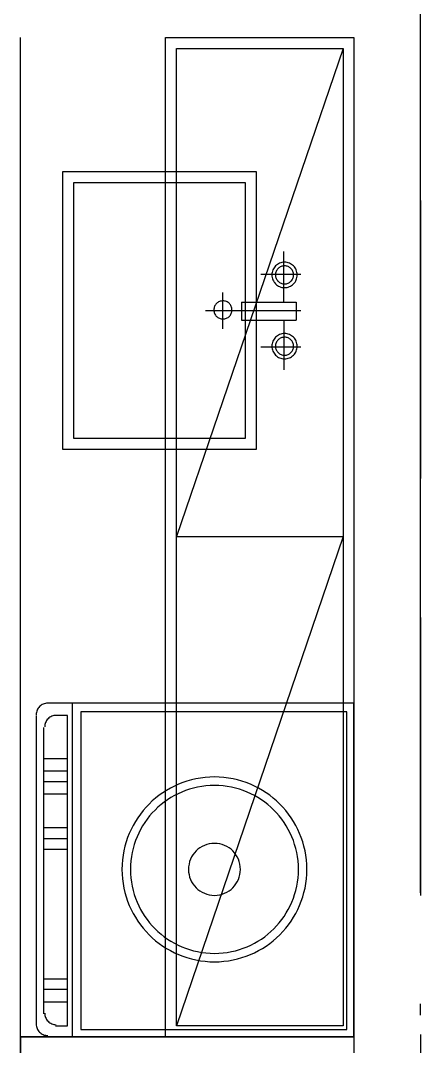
# Model space of a CAD drawing. Header units: millimetres. Extents: x -1120 to 100154, y -9529 to 14223.
# Drawn here: x 8080 to 8800, y 11163 to 13011 of the extents above; entities that cross this region are included whole.
import ezdxf

# ---------------------------------------------------------------- set-up
doc = ezdxf.new("R2010")
doc.units = ezdxf.units.MM
doc.linetypes.add('DOTE', pattern=[2.42, 2, -0.2, 0.02, -0.2])
doc.layers.add('A-DOTE', color=1, linetype='Continuous')
doc.layers.add('A-立面看线', color=7, linetype='Continuous')

msp = doc.modelspace()

# ---------------------------------------------------------------- linework, layer by layer
at = {"layer": 'A-DOTE', "linetype": 'DOTE', "ltscale": 1000}
msp.add_line((8800.1, 9019.9), (8800.1, 14221.2), dxfattribs=at)
at = {"layer": 'A-立面看线'}
for points in [[(8680.4, 11180.8), (8079.8, 11180.8), (8079.8, 12980.4)], [(8341, 12980.4), (8680.4, 12980.4), (8680.4, 11180.8), (8341, 11180.8), (8341, 12980.4)], [(8360.6, 12960.8), (8660.9, 12960.8), (8660.9, 11200.4), (8360.6, 11200.4), (8360.6, 12960.8)], [(8660.9, 12960.8), (8360.6, 12081.7), (8660.9, 12081.7), (8360.6, 11200.4)], [(8156, 12238.4), (8156, 12738.9)], [(8156, 12738.9), (8504.2, 12738.9)], [(8504.2, 12738.9), (8504.2, 12238.4)], [(8175.6, 12258), (8175.6, 12719.3)], [(8175.6, 12719.3), (8484.6, 12719.3)], [(8484.6, 12719.3), (8484.6, 12258)], [(8800.1, 12686.6), (8800.1, 12186.1)], [(8554.2, 12503.9), (8554.2, 12595.2)], [(8555.3, 12575.7), (8553, 12575.5), (8550.7, 12575.2), (8548.5, 12574.6), (8546.4, 12573.9), (8544.4, 12572.9), (8542.5, 12571.8), (8540.8, 12570.4), (8539.2, 12569), (8537.7, 12567.3), (8536.4, 12565.6), (8535.2, 12563.7), (8534.3, 12561.7), (8533.5, 12559.6), (8532.9, 12557.4), (8532.6, 12555.1), (8532.5, 12552.8), (8532.6, 12550.5), (8532.9, 12548.2), (8533.5, 12546), (8534.3, 12543.9), (8535.2, 12541.9), (8536.4, 12540), (8537.7, 12538.3), (8539.2, 12536.7), (8540.8, 12535.2), (8542.5, 12533.9), (8544.4, 12532.7), (8546.4, 12531.8), (8548.5, 12531), (8550.7, 12530.4), (8553, 12530.1), (8555.3, 12530), (8557.7, 12530.1), (8559.9, 12530.4), (8562.1, 12531), (8564.2, 12531.8), (8566.2, 12532.7), (8568.1, 12533.9), (8569.9, 12535.2), (8571.5, 12536.7), (8573, 12538.3), (8574.3, 12540), (8575.4, 12541.9), (8576.4, 12543.9), (8577.1, 12546), (8577.7, 12548.2), (8578.1, 12550.5), (8578.2, 12552.8), (8578.1, 12555.1), (8577.7, 12557.4), (8577.1, 12559.6), (8576.4, 12561.7), (8575.4, 12563.7), (8574.3, 12565.6), (8573, 12567.3), (8571.5, 12569), (8569.9, 12570.4), (8568.1, 12571.8), (8566.2, 12572.9), (8564.2, 12573.9), (8562.1, 12574.6), (8559.9, 12575.2), (8557.7, 12575.5), (8555.3, 12575.7)], [(8555.3, 12569.1), (8553.7, 12569), (8552, 12568.8), (8550.5, 12568.4), (8549, 12567.9), (8547.5, 12567.2), (8546.2, 12566.3), (8544.9, 12565.4), (8543.8, 12564.4), (8542.7, 12563.2), (8541.8, 12561.9), (8541, 12560.6), (8540.3, 12559.2), (8539.7, 12557.7), (8539.3, 12556.1), (8539.1, 12554.5), (8539, 12552.8), (8539.1, 12551.1), (8539.3, 12549.5), (8539.7, 12548), (8540.3, 12546.5), (8541, 12545), (8541.8, 12543.7), (8542.7, 12542.4), (8543.8, 12541.3), (8544.9, 12540.2), (8546.2, 12539.3), (8547.5, 12538.5), (8549, 12537.8), (8550.5, 12537.2), (8552, 12536.8), (8553.7, 12536.6), (8555.3, 12536.5), (8557, 12536.6), (8558.6, 12536.8), (8560.2, 12537.2), (8561.7, 12537.8), (8563.1, 12538.5), (8564.4, 12539.3), (8565.7, 12540.2), (8566.9, 12541.3), (8567.9, 12542.4), (8568.9, 12543.7), (8569.7, 12545), (8570.4, 12546.5), (8570.9, 12548), (8571.3, 12549.5), (8571.6, 12551.1), (8571.6, 12552.8), (8571.6, 12554.5), (8571.3, 12556.1), (8570.9, 12557.7), (8570.4, 12559.2), (8569.7, 12560.6), (8568.9, 12561.9), (8567.9, 12563.2), (8566.9, 12564.4), (8565.7, 12565.4), (8564.4, 12566.3), (8563.1, 12567.2), (8561.7, 12567.9), (8560.2, 12568.4), (8558.6, 12568.8), (8557, 12569), (8555.3, 12569.1)], [(8512.9, 12553.9), (8584.7, 12553.9)], [(8443.3, 12521.3), (8443.3, 12456)], [(8444.3, 12506), (8442.7, 12505.9), (8441.1, 12505.7), (8439.5, 12505.3), (8438, 12504.7), (8436.6, 12504.1), (8435.2, 12503.2), (8434, 12502.3), (8432.8, 12501.2), (8431.7, 12500.1), (8430.8, 12498.8), (8430, 12497.5), (8429.3, 12496.1), (8428.8, 12494.6), (8428.4, 12493), (8428.1, 12491.4), (8428, 12489.7), (8428.1, 12488), (8428.4, 12486.4), (8428.8, 12484.9), (8429.3, 12483.4), (8430, 12481.9), (8430.8, 12480.6), (8431.7, 12479.3), (8432.8, 12478.2), (8434, 12477.1), (8435.2, 12476.2), (8436.6, 12475.4), (8438, 12474.7), (8439.5, 12474.1), (8441.1, 12473.7), (8442.7, 12473.5), (8444.3, 12473.4), (8446, 12473.5), (8447.6, 12473.7), (8449.2, 12474.1), (8450.7, 12474.7), (8452.1, 12475.4), (8453.5, 12476.2), (8454.7, 12477.1), (8455.9, 12478.2), (8456.9, 12479.3), (8457.9, 12480.6), (8458.7, 12481.9), (8459.4, 12483.4), (8459.9, 12484.9), (8460.3, 12486.4), (8460.6, 12488), (8460.7, 12489.7), (8460.6, 12491.4), (8460.3, 12493), (8459.9, 12494.6), (8459.4, 12496.1), (8458.7, 12497.5), (8457.9, 12498.8), (8456.9, 12500.1), (8455.9, 12501.2), (8454.7, 12502.3), (8453.5, 12503.2), (8452.1, 12504.1), (8450.7, 12504.7), (8449.2, 12505.3), (8447.6, 12505.7), (8446, 12505.9), (8444.3, 12506)], [(8478.1, 12503.9), (8478.1, 12471.2)], [(8478.1, 12503.9), (8576, 12503.9)], [(8576, 12503.9), (8576, 12471.2)], [(8412.8, 12488.6), (8584.7, 12488.6)], [(8478.1, 12471.2), (8576, 12471.2)], [(8554.2, 12471.2), (8554.2, 12382)], [(8555.3, 12447.3), (8553, 12447.2), (8550.7, 12446.8), (8548.5, 12446.2), (8546.4, 12445.5), (8544.4, 12444.5), (8542.5, 12443.4), (8540.8, 12442.1), (8539.2, 12440.6), (8537.7, 12439), (8536.4, 12437.2), (8535.2, 12435.3), (8534.3, 12433.3), (8533.5, 12431.2), (8532.9, 12429), (8532.6, 12426.8), (8532.5, 12424.4), (8532.6, 12422.1), (8532.9, 12419.8), (8533.5, 12417.6), (8534.3, 12415.5), (8535.2, 12413.5), (8536.4, 12411.6), (8537.7, 12409.9), (8539.2, 12408.3), (8540.8, 12406.8), (8542.5, 12405.5), (8544.4, 12404.3), (8546.4, 12403.4), (8548.5, 12402.6), (8550.7, 12402), (8553, 12401.7), (8555.3, 12401.6), (8557.7, 12401.7), (8559.9, 12402), (8562.1, 12402.6), (8564.2, 12403.4), (8566.2, 12404.3), (8568.1, 12405.5), (8569.9, 12406.8), (8571.5, 12408.3), (8573, 12409.9), (8574.3, 12411.6), (8575.4, 12413.5), (8576.4, 12415.5), (8577.1, 12417.6), (8577.7, 12419.8), (8578.1, 12422.1), (8578.2, 12424.4), (8578.1, 12426.8), (8577.7, 12429), (8577.1, 12431.2), (8576.4, 12433.3), (8575.4, 12435.3), (8574.3, 12437.2), (8573, 12439), (8571.5, 12440.6), (8569.9, 12442.1), (8568.1, 12443.4), (8566.2, 12444.5), (8564.2, 12445.5), (8562.1, 12446.2), (8559.9, 12446.8), (8557.7, 12447.2), (8555.3, 12447.3)], [(8555.3, 12440.7), (8553.7, 12440.7), (8552, 12440.4), (8550.5, 12440), (8549, 12439.5), (8547.5, 12438.8), (8546.2, 12438), (8544.9, 12437), (8543.8, 12436), (8542.7, 12434.8), (8541.8, 12433.5), (8541, 12432.2), (8540.3, 12430.8), (8539.7, 12429.3), (8539.3, 12427.7), (8539.1, 12426.1), (8539, 12424.4), (8539.1, 12422.8), (8539.3, 12421.1), (8539.7, 12419.6), (8540.3, 12418.1), (8541, 12416.6), (8541.8, 12415.3), (8542.7, 12414), (8543.8, 12412.9), (8544.9, 12411.8), (8546.2, 12410.9), (8547.5, 12410.1), (8549, 12409.4), (8550.5, 12408.8), (8552, 12408.4), (8553.7, 12408.2), (8555.3, 12408.1), (8557, 12408.2), (8558.6, 12408.4), (8560.2, 12408.8), (8561.7, 12409.4), (8563.1, 12410.1), (8564.4, 12410.9), (8565.7, 12411.8), (8566.9, 12412.9), (8567.9, 12414), (8568.9, 12415.3), (8569.7, 12416.6), (8570.4, 12418.1), (8570.9, 12419.6), (8571.3, 12421.1), (8571.6, 12422.8), (8571.6, 12424.4), (8571.6, 12426.1), (8571.3, 12427.7), (8570.9, 12429.3), (8570.4, 12430.8), (8569.7, 12432.2), (8568.9, 12433.5), (8567.9, 12434.8), (8566.9, 12436), (8565.7, 12437), (8564.4, 12438), (8563.1, 12438.8), (8561.7, 12439.5), (8560.2, 12440), (8558.6, 12440.4), (8557, 12440.7), (8555.3, 12440.7)], [(8512.9, 12423.3), (8584.7, 12423.3)], [(8484.6, 12258), (8175.6, 12258)], [(8504.2, 12238.4), (8156, 12238.4)], [(8800.1, 11935.9), (8800.1, 11435.4)], [(8128.8, 11781.4), (8126.7, 11781.3), (8124.6, 11781), (8122.7, 11780.5), (8120.8, 11779.8), (8119, 11778.9), (8117.2, 11777.9), (8115.7, 11776.7), (8114.2, 11775.3), (8112.9, 11773.9), (8111.7, 11772.3), (8110.6, 11770.6), (8109.8, 11768.8), (8109.1, 11766.9), (8108.6, 11764.9), (8108.2, 11762.8), (8108.1, 11760.7)], [(8173.4, 11180.8), (8173.4, 11781.4), (8127.7, 11781.4)], [(8680.4, 11781.4), (8173.4, 11781.4)], [(8173.4, 11180.8), (8680.4, 11180.8), (8680.4, 11781.4)], [(8108.1, 11759.6), (8108.1, 11202.5)], [(8144, 11759.6), (8141.9, 11759.5), (8139.9, 11759.2), (8137.9, 11758.7), (8136, 11758), (8134.2, 11757.1), (8132.5, 11756.1), (8130.9, 11754.9), (8129.4, 11753.6), (8128.1, 11752.1), (8126.9, 11750.5), (8125.9, 11748.8), (8125, 11747), (8124.3, 11745.1), (8123.8, 11743.1), (8123.5, 11741.1), (8123.4, 11739)], [(8164.7, 11200.4), (8164.7, 11759.6), (8143, 11759.6)], [(8667.4, 11766.2), (8188.7, 11766.2), (8188.7, 11193.8), (8667.4, 11193.8), (8667.4, 11766.2)], [(8121.2, 11737.9), (8121.2, 11222.1)], [(8164.7, 11681.3), (8121.2, 11681.3), (8121.2, 11659.5), (8164.7, 11659.5), (8164.7, 11681.3)], [(8429.1, 11648.6), (8420.5, 11648.4), (8412.1, 11647.8), (8403.8, 11646.7), (8395.6, 11645.3), (8387.5, 11643.4), (8379.6, 11641.2), (8371.9, 11638.5), (8364.3, 11635.6), (8356.9, 11632.2), (8349.8, 11628.6), (8342.8, 11624.5), (8336, 11620.2), (8329.5, 11615.6), (8323.2, 11610.6), (8317.2, 11605.4), (8311.4, 11599.9), (8305.9, 11594.1), (8300.7, 11588.1), (8295.7, 11581.8), (8291.1, 11575.2), (8286.7, 11568.5), (8282.7, 11561.5), (8279.1, 11554.3), (8275.7, 11547), (8272.7, 11539.4), (8270.1, 11531.7), (8267.9, 11523.8), (8266, 11515.7), (8264.6, 11507.5), (8263.5, 11499.2), (8262.9, 11490.7), (8262.6, 11482.2), (8262.9, 11473.6), (8263.5, 11465.2), (8264.6, 11456.8), (8266, 11448.6), (8267.9, 11440.6), (8270.1, 11432.7), (8272.7, 11424.9), (8275.7, 11417.4), (8279.1, 11410), (8282.7, 11402.8), (8286.7, 11395.9), (8291.1, 11389.1), (8295.7, 11382.6), (8300.7, 11376.3), (8305.9, 11370.2), (8311.4, 11364.5), (8317.2, 11358.9), (8323.2, 11353.7), (8329.5, 11348.8), (8336, 11344.1), (8342.8, 11339.8), (8349.8, 11335.8), (8356.9, 11332.1), (8364.3, 11328.8), (8371.9, 11325.8), (8379.6, 11323.2), (8387.5, 11320.9), (8395.6, 11319.1), (8403.8, 11317.6), (8412.1, 11316.6), (8420.5, 11315.9), (8429.1, 11315.7), (8437.7, 11315.9), (8446.1, 11316.6), (8454.5, 11317.6), (8462.7, 11319.1), (8470.7, 11320.9), (8478.6, 11323.2), (8486.3, 11325.8), (8493.9, 11328.8), (8501.3, 11332.1), (8508.5, 11335.8), (8515.4, 11339.8), (8522.2, 11344.1), (8528.7, 11348.8), (8535, 11353.7), (8541, 11358.9), (8546.8, 11364.5), (8552.3, 11370.2), (8557.6, 11376.3), (8562.5, 11382.6), (8567.2, 11389.1), (8571.5, 11395.9), (8575.5, 11402.8), (8579.2, 11410), (8582.5, 11417.4), (8585.5, 11424.9), (8588.1, 11432.7), (8590.3, 11440.6), (8592.2, 11448.6), (8593.7, 11456.8), (8594.7, 11465.2), (8595.4, 11473.6), (8595.6, 11482.2), (8595.4, 11490.7), (8594.7, 11499.2), (8593.7, 11507.5), (8592.2, 11515.7), (8590.3, 11523.8), (8588.1, 11531.7), (8585.5, 11539.4), (8582.5, 11547), (8579.2, 11554.3), (8575.5, 11561.5), (8571.5, 11568.5), (8567.2, 11575.2), (8562.5, 11581.8), (8557.6, 11588.1), (8552.3, 11594.1), (8546.8, 11599.9), (8541, 11605.4), (8535, 11610.6), (8528.7, 11615.6), (8522.2, 11620.2), (8515.4, 11624.5), (8508.5, 11628.6), (8501.3, 11632.2), (8493.9, 11635.6), (8486.3, 11638.5), (8478.6, 11641.2), (8470.7, 11643.4), (8462.7, 11645.3), (8454.5, 11646.7), (8446.1, 11647.8), (8437.7, 11648.4), (8429.1, 11648.6)], [(8164.7, 11639.9), (8121.2, 11639.9), (8121.2, 11618.2), (8164.7, 11618.2), (8164.7, 11639.9)], [(8429.1, 11633.4), (8421.3, 11633.2), (8413.6, 11632.6), (8406.1, 11631.7), (8398.6, 11630.3), (8391.3, 11628.7), (8384.1, 11626.6), (8377.1, 11624.2), (8370.2, 11621.5), (8363.5, 11618.5), (8357, 11615.2), (8350.7, 11611.5), (8344.6, 11607.6), (8338.6, 11603.4), (8332.9, 11598.9), (8327.4, 11594.1), (8322.2, 11589.1), (8317.2, 11583.9), (8312.4, 11578.4), (8307.9, 11572.7), (8303.7, 11566.7), (8299.8, 11560.6), (8296.1, 11554.3), (8292.8, 11547.7), (8289.8, 11541), (8287, 11534.2), (8284.7, 11527.1), (8282.6, 11520), (8280.9, 11512.7), (8279.6, 11505.2), (8278.7, 11497.6), (8278.1, 11490), (8277.9, 11482.2), (8278.1, 11474.4), (8278.7, 11466.7), (8279.6, 11459.1), (8280.9, 11451.7), (8282.6, 11444.4), (8284.7, 11437.2), (8287, 11430.2), (8289.8, 11423.3), (8292.8, 11416.6), (8296.1, 11410.1), (8299.8, 11403.7), (8303.7, 11397.6), (8307.9, 11391.7), (8312.4, 11386), (8317.2, 11380.5), (8322.2, 11375.2), (8327.4, 11370.2), (8332.9, 11365.5), (8338.6, 11361), (8344.6, 11356.8), (8350.7, 11352.8), (8357, 11349.2), (8363.5, 11345.8), (8370.2, 11342.8), (8377.1, 11340.1), (8384.1, 11337.7), (8391.3, 11335.7), (8398.6, 11334), (8406.1, 11332.7), (8413.6, 11331.7), (8421.3, 11331.1), (8429.1, 11330.9), (8436.9, 11331.1), (8444.6, 11331.7), (8452.1, 11332.7), (8459.6, 11334), (8466.9, 11335.7), (8474.1, 11337.7), (8481.1, 11340.1), (8488, 11342.8), (8494.7, 11345.8), (8501.2, 11349.2), (8507.5, 11352.8), (8513.7, 11356.8), (8519.6, 11361), (8525.3, 11365.5), (8530.8, 11370.2), (8536.1, 11375.2), (8541.1, 11380.5), (8545.8, 11386), (8550.3, 11391.7), (8554.5, 11397.6), (8558.5, 11403.7), (8562.1, 11410.1), (8565.4, 11416.6), (8568.5, 11423.3), (8571.2, 11430.2), (8573.5, 11437.2), (8575.6, 11444.4), (8577.3, 11451.7), (8578.6, 11459.1), (8579.6, 11466.7), (8580.2, 11474.4), (8580.3, 11482.2), (8580.2, 11490), (8579.6, 11497.6), (8578.6, 11505.2), (8577.3, 11512.7), (8575.6, 11520), (8573.5, 11527.1), (8571.2, 11534.2), (8568.5, 11541), (8565.4, 11547.7), (8562.1, 11554.3), (8558.5, 11560.6), (8554.5, 11566.7), (8550.3, 11572.7), (8545.8, 11578.4), (8541.1, 11583.9), (8536.1, 11589.1), (8530.8, 11594.1), (8525.3, 11598.9), (8519.6, 11603.4), (8513.7, 11607.6), (8507.5, 11611.5), (8501.2, 11615.2), (8494.7, 11618.5), (8488, 11621.5), (8481.1, 11624.2), (8474.1, 11626.6), (8466.9, 11628.7), (8459.6, 11630.3), (8452.1, 11631.7), (8444.6, 11632.6), (8436.9, 11633.2), (8429.1, 11633.4)], [(8164.7, 11557.2), (8121.2, 11557.2), (8121.2, 11537.7), (8164.7, 11537.7), (8164.7, 11557.2)], [(8164.7, 11518.1), (8121.2, 11518.1), (8121.2, 11285.2), (8164.7, 11285.2), (8164.7, 11518.1)], [(8429.1, 11529), (8424.3, 11528.7), (8419.7, 11528), (8415.2, 11526.9), (8410.9, 11525.3), (8406.8, 11523.3), (8403, 11521), (8399.3, 11518.3), (8396, 11515.3), (8393, 11511.9), (8390.3, 11508.3), (8388, 11504.5), (8386, 11500.4), (8384.4, 11496.1), (8383.3, 11491.6), (8382.6, 11487), (8382.3, 11482.2), (8382.6, 11477.4), (8383.3, 11472.7), (8384.4, 11468.3), (8386, 11464), (8388, 11459.9), (8390.3, 11456), (8393, 11452.4), (8396, 11449.1), (8399.3, 11446.1), (8403, 11443.4), (8406.8, 11441), (8410.9, 11439.1), (8415.2, 11437.5), (8419.7, 11436.3), (8424.3, 11435.6), (8429.1, 11435.4), (8433.9, 11435.6), (8438.5, 11436.3), (8443, 11437.5), (8447.3, 11439.1), (8451.4, 11441), (8455.3, 11443.4), (8458.9, 11446.1), (8462.2, 11449.1), (8465.2, 11452.4), (8467.9, 11456), (8470.2, 11459.9), (8472.2, 11464), (8473.8, 11468.3), (8474.9, 11472.7), (8475.7, 11477.4), (8475.9, 11482.2), (8475.7, 11487), (8474.9, 11491.6), (8473.8, 11496.1), (8472.2, 11500.4), (8470.2, 11504.5), (8467.9, 11508.3), (8465.2, 11511.9), (8462.2, 11515.3), (8458.9, 11518.3), (8455.3, 11521), (8451.4, 11523.3), (8447.3, 11525.3), (8443, 11526.9), (8438.5, 11528), (8433.9, 11528.7), (8429.1, 11529)], [(8164.7, 11265.7), (8121.2, 11265.7), (8121.2, 11243.9), (8164.7, 11243.9), (8164.7, 11265.7)], [(8123.4, 11223.2), (8123.5, 11221.1), (8123.8, 11219.1), (8124.3, 11217.1), (8125, 11215.2), (8125.9, 11213.4), (8126.9, 11211.7), (8128.1, 11210.1), (8129.4, 11208.6), (8130.9, 11207.3), (8132.5, 11206.1), (8134.2, 11205), (8136, 11204.2), (8137.9, 11203.5), (8139.9, 11203), (8141.9, 11202.7), (8144, 11202.5)], [(8108.1, 11203.6), (8108.2, 11201.5), (8108.6, 11199.5), (8109.1, 11197.5), (8109.8, 11195.6), (8110.6, 11193.8), (8111.7, 11192.1), (8112.9, 11190.5), (8114.2, 11189), (8115.7, 11187.7), (8117.2, 11186.5), (8119, 11185.5), (8120.8, 11184.6), (8122.7, 11183.9), (8124.6, 11183.4), (8126.7, 11183.1), (8128.8, 11183)], [(8143, 11200.4), (8164.7, 11200.4)], [(8079.8, 11180.8), (8079.8, 9139.6)], [(8680.4, 9139.6), (8079.8, 9139.6), (8079.8, 11180.8), (8680.4, 11180.8), (8680.4, 9139.6)], [(8127.7, 11180.8), (8173.4, 11180.8)], [(8800.1, 11185.1), (8800.1, 10684.6)]]:
    msp.add_lwpolyline(points, dxfattribs=at)

doc.saveas('drawing.dxf')
